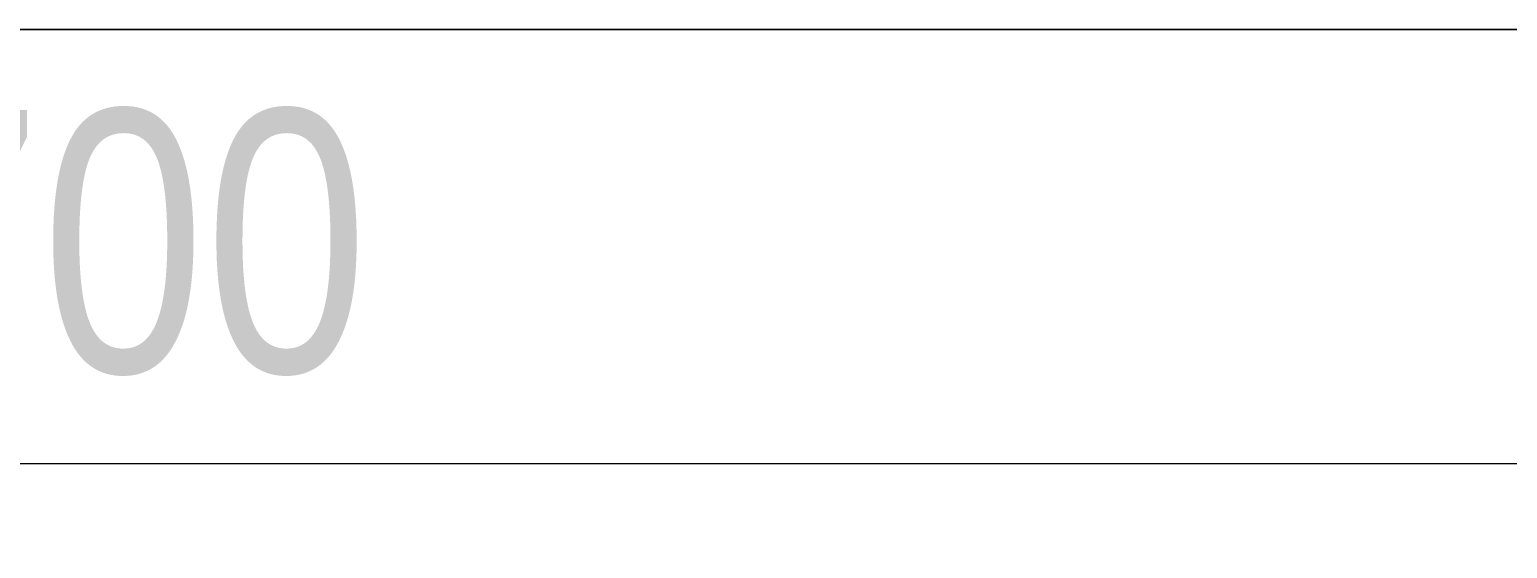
# Model space of a CAD drawing. Header units: millimetres. Extents: x -21597 to 3742, y 49379 to 62073.
# Drawn here: x -8353 to -7453, y 58631 to 58947 of the extents above; entities that cross this region are included whole.
import ezdxf

# ---------------------------------------------------------------- set-up
doc = ezdxf.new("R2010")
doc.units = ezdxf.units.MM
for name, color, linetype, lineweight in [('A-ANNO-DIMS', 7, 'Continuous', 9), ('A-ANNO-DIMS-80', 7, 'Continuous', 9), ('M-EQPM', 7, 'Continuous', 5)]:
    doc.layers.add(name, color=color, linetype=linetype, lineweight=lineweight)
doc.styles.add('Arial_4', font='arial.ttf', dxfattribs={"width": 0.8, "height": 160})
doc.dimstyles.new('AK_DIM_2_0_Arial', dxfattribs={"dimscale": 304.8, "dimtxt": 163.241504, "dimasz": 0.131234, "dimexe": 0.262467, "dimexo": 0.262467, "dimgap": 0.026247, "dimtad": 1, "dimdec": 0, "dimzin": 0, "dimdsep": 46, "dimtxsty": 'Arial_4', "dimblk1": 'OBLIQUE', "dimblk2": 'OBLIQUE', "dimsah": 1, "dimcen": 0.09, "dimadec": 0, "dimazin": 0, "dimtfac": 1, "dimtdec": 4, "dimtix": 1, "dimtmove": 0, "dimatfit": 3, "dimfxl": 1, "dimtvp": 1, "dimtolj": 1, "dimtzin": 0, "dimarcsym": 2})

# ---------------------------------------------------------------- blocks, each defined once
blk = doc.blocks.new('DanNong_VRV_1 QUẠT - OD-A-12_1-2147179-MẶT BẰNG ỐNG GAS KHU H_N')
at = {"layer": 'M-EQPM'}
for p, q in [((-444.61, -311.78), (-551.61, -311.78)), ((-525, -311.78), (655, -311.78)), ((655, -311.78), (-525, -311.78)), ((-516.96, -311.78), (-444.63, -311.78)), ((-508.64, -311.78), (485.5, -311.78)), ((-481.21, -311.78), (585, -311.78)), ((-12.64, -311.78), (-481.21, -311.78)), ((-481.21, -311.78), (-12.64, -311.78)), ((-479.91, -311.78), (-276.36, -311.78)), ((-479.91, -311.78), (-463.14, -311.78)), ((-478.93, -311.78), (-449.74, -311.78)), ((-478.93, -311.78), (-449.74, -311.78)), ((-478.93, -311.78), (-449.74, -311.78)), ((-478.93, -311.78), (-449.74, -311.78)), ((-478.93, -311.78), (-449.74, -311.78)), ((-478.93, -311.78), (-449.74, -311.78)), ((-293.14, -311.78), (-463.14, -311.78)), ((-422.03, -311.78), (-383.93, -311.78)), ((-402.64, -311.78), (-417.64, -311.78)), ((-402.64, -311.78), (-417.64, -311.78)), ((-402.64, -311.78), (-287.98, -311.78)), ((-287.98, -311.78), (-402.64, -311.78)), ((-392.46, -311.78), (-322.46, -311.78)), ((-392.08, -311.78), (-387.08, -311.78)), ((-387.75, -311.78), (-365.55, -311.78)), ((-66.64, -311.78), (-387.08, -311.78)), ((-66.64, -311.78), (-387.08, -311.78)), ((-386.64, -311.78), (-381.64, -311.78)), ((-386.64, -311.78), (-381.64, -311.78)), ((-386.64, -311.78), (-381.64, -311.78)), ((-386.64, -311.78), (-381.64, -311.78)), ((-66.64, -311.78), (-381.64, -311.78)), ((-381.64, -311.78), (-66.64, -311.78)), ((-66.64, -311.78), (-381.64, -311.78)), ((-66.64, -311.78), (-381.64, -311.78)), ((-66.64, -311.78), (-381.64, -311.78)), ((-66.64, -311.78), (-381.64, -311.78)), ((-66.64, -311.78), (-381.64, -311.78)), ((-66.64, -311.78), (-381.64, -311.78)), ((-360.62, -311.78), (-282.24, -311.78)), ((-360.62, -311.78), (-282.24, -311.78)), ((-338.3, -311.78), (-307.98, -311.78)), ((-338.26, -311.78), (-307.94, -311.78)), ((-308.14, -311.78), (-243.14, -311.78)), ((-293.14, -311.78), (-276.36, -311.78)), ((-292.46, -311.78), (-222.46, -311.78)), ((-272.98, -311.78), (-287.98, -311.78)), ((-272.98, -311.78), (-287.98, -311.78)), ((-116.63, -311.78), (-140.28, -311.78)), ((-133.86, -311.78), (-101.07, -311.78)), ((-133.86, -311.78), (-101.07, -311.78)), ((-130.53, -311.78), (-104.11, -311.78)), ((-130.53, -311.78), (-104.11, -311.78)), ((-127.74, -311.78), (-105.54, -311.78)), ((-116.63, -311.78), (-92.98, -311.78)), ((-66.64, -311.78), (-61.64, -311.78)), ((-66.64, -311.78), (-61.64, -311.78)), ((-66.64, -311.78), (-61.64, -311.78)), ((-66.64, -311.78), (-61.64, -311.78)), ((-66.64, -311.78), (-61.64, -311.78)), ((-51.3, -311.78), (-19.63, -311.78)), ((-51.3, -311.78), (-19.63, -311.78)), ((-51.3, -311.78), (-19.63, -311.78)), ((-51.3, -311.78), (-19.63, -311.78)), ((6.91, -311.78), (616.87, -311.78)), ((6.91, -311.78), (616.87, -311.78)), ((136.91, -311.78), (616.87, -311.78)), ((136.91, -311.78), (616.87, -311.78)), ((136.91, -311.78), (616.87, -311.78)), ((136.91, -311.78), (616.87, -311.78)), ((136.91, -311.78), (616.87, -311.78)), ((136.91, -311.78), (616.87, -311.78)), ((136.91, -311.78), (616.87, -311.78)), ((136.91, -311.78), (616.87, -311.78)), ((136.91, -311.78), (616.87, -311.78)), ((253.22, -311.78), (456.78, -311.78)), ((253.22, -311.78), (270, -311.78)), ((440, -311.78), (270, -311.78))]:
    blk.add_line(p, q, dxfattribs=at)
blk = doc.blocks.new('AK-SGS-M3-Hrvt_rvt-1-MẶT BẰNG ỐNG GAS KHU H_N')
at = {"layer": 'M-EQPM', "lineweight": 25}
blk.add_blockref('DanNong_VRV_1 QUẠT - OD-A-12_1-2147179-MẶT BẰNG ỐNG GAS KHU H_N', (-7870.9, 59258.71), dxfattribs=at)
blk = doc.blocks.new('DIMBLOCK7-MẶT BẰNG ỐNG GAS KHU H_N')
at = {"layer": 'A-ANNO-DIMS-80'}
for p, q in [((-12198.59, 58682.24), (-12198.59, 58762.24)), ((-4498.59, 58682.24), (-4498.59, 58762.24)), ((-12198.59, 58682.24), (-12178.59, 58702.24)), ((-4498.59, 58682.24), (-4478.59, 58702.24)), ((-12198.59, 58682.24), (-12218.59, 58662.24)), ((-12198.59, 58682.24), (-4498.59, 58682.24)), ((-12198.59, 58682.24), (-12198.59, 58630.52)), ((-4498.59, 58682.24), (-4518.59, 58662.24)), ((-4498.59, 58682.24), (-4498.59, 58630.52))]:
    blk.add_line(p, q, dxfattribs=at)
at = {"layer": 'A-ANNO-DIMS-80', "color": 0, "insert": (-8544.48, 58897.96), "char_height": 160, "width": 470.1355, "attachment_point": 1, "line_spacing_factor": 0.941778, "style": 'Arial_4'}
blk.add_mtext('7700', dxfattribs=at)
blk = doc.blocks.new('_Oblique')
at = {"color": 0, "linetype": 'ByBlock', "lineweight": -2}
blk.add_line((-0.5, -0.5), (0.5, 0.5), dxfattribs=at)

msp = doc.modelspace()

# ---------------------------------------------------------------- block references
at = {"lineweight": 5}
msp.add_blockref('AK-SGS-M3-Hrvt_rvt-1-MẶT BẰNG ỐNG GAS KHU H_N', (0, 0), dxfattribs=at)

# ---------------------------------------------------------------- dimensions: what is measured, and where the dimension line sits
at = {"layer": 'A-ANNO-DIMS'}
dim = msp.add_linear_dim(base=(-4498.59, 58682.24), p1=(-12198.59, 58710.52), p2=(-4498.59, 58710.52), dimstyle='AK_DIM_2_0_Arial', override={"dimpost": '<>', "dimfxl": 7700}, dxfattribs=at)
dim.commit()
dim.dimension.update_dxf_attribs({"geometry": 'DIMBLOCK7-MẶT BẰNG ỐNG GAS KHU H_N', "text_midpoint": (-8348.59, 58771.93)})

doc.saveas('drawing.dxf')
